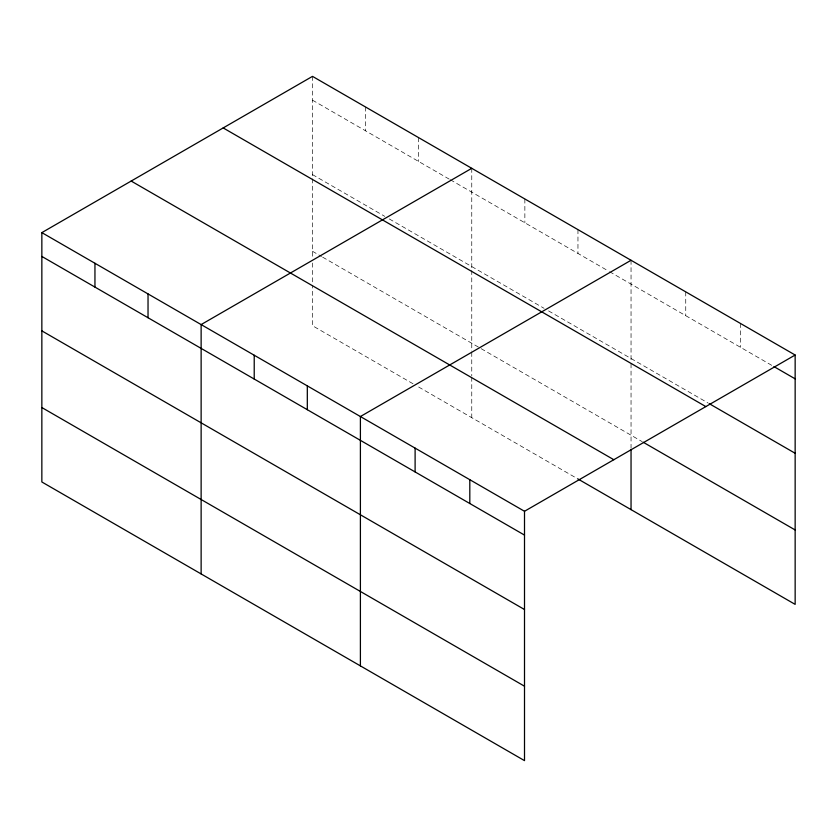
<?xml version="1.0" encoding="UTF-8"?>
<svg xmlns="http://www.w3.org/2000/svg" width="837" height="837" viewBox="0 0 837 837"><rect width="100%" height="100%" fill="white"/><g stroke="black" fill="none" stroke-linecap="round" stroke-linejoin="round"><path stroke-width="0.63" stroke-dasharray="4.18 3.14" d="M312.494 100.178L449.176 179.097M450.306 179.746L608.457 271.052M609.587 271.711L772.823 365.957M312.494 174.609L384.79 216.354M389.31 218.959L544.06 308.309M548.58 310.914L708.071 402.995M312.494 251.299L321.534 256.509M322.663 257.168L642.209 441.654M413.028 383.764L312.494 325.719L312.494 285.239M418.678 387.029L577.959 478.984M740.452 323.448L740.452 347.261M685.744 291.862L685.744 315.685M631.046 260.276L631.046 362.421M631.046 363.729L631.046 448.266M577.959 229.631L577.959 253.444M524.862 198.976L524.862 222.788M471.765 168.321L471.765 269.169M471.765 270.466L471.765 351.09M471.765 352.387L471.765 375.897M471.765 377.205L471.765 417.684M418.678 137.666L418.678 161.489M365.581 107.021L365.581 130.834M312.494 76.366L312.494 257.827M312.494 263.048L312.494 283.942"/><path stroke-width="1.26" d="M41.85 232.623L524.506 511.281L524.506 760.634L41.85 481.976L41.85 232.623L312.494 76.366L795.15 355.024L795.15 604.377L577.959 478.984M471.765 168.321L201.131 324.578L201.131 573.931M631.046 260.276L360.402 416.533L360.402 665.886M524.506 511.281L795.15 355.024M773.943 366.596L795.15 378.847M709.19 403.643L795.15 453.267M223.176 127.925L705.842 406.594M643.329 442.302L795.15 529.957M131.158 181.054L613.824 459.712M41.85 256.436L524.506 535.094M41.85 330.866L524.506 609.524M41.85 407.546L524.506 686.204M631.046 449.574L631.046 509.639M469.808 479.695L469.808 503.518M415.11 448.119L415.11 471.932M307.315 385.878L307.315 409.701M254.218 355.233L254.218 379.046M148.034 293.923L148.034 317.746M94.947 263.268L94.947 287.091"/></g></svg>
